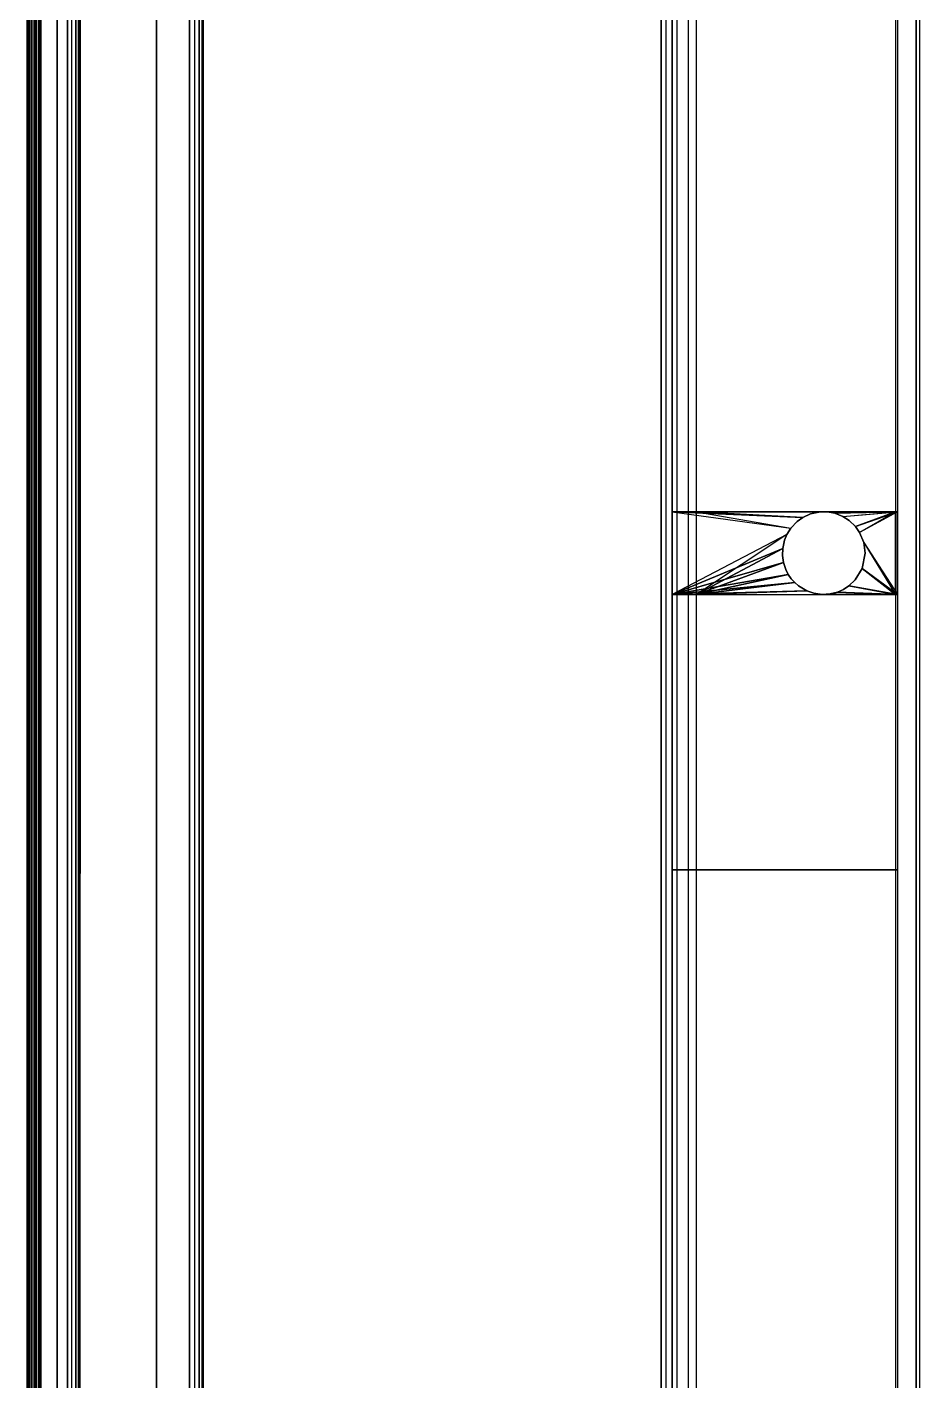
# Model space of a CAD drawing. Header units: inches. Extents: x -1 to 233, y 0 to 394.
# Drawn here: x 0 to 64.9, y 196.8 to 295.1 of the extents above; entities that cross this region are included whole.
import ezdxf

# ---------------------------------------------------------------- set-up
doc = ezdxf.new("R2010")
doc.units = ezdxf.units.IN
doc.header["$MEASUREMENT"] = 0
doc.layers.add('2', color=7, linetype='CONTINUOUS')

msp = doc.modelspace()

# ---------------------------------------------------------------- linework, layer by layer
at = {"layer": '2'}
for p, q in [((0, 0, 0.505), (0, 390, 0.505)), ((0, 16.2, 89.5), (0, 390, 89.5)), ((0, 16.2, 84.5), (0, 390, 84.5)), ((0, 16.2, 82.4), (0, 390, 82.4)), ((0, 0, 17.212), (0, 390, 17.212)), ((0, 0, 14.788), (0, 390, 14.788)), ((0.037, 0, 0.315), (0.037, 390, 0.315)), ((0.048, 0, 15.124), (0.048, 390, 15.124)), ((0.074, 16.2, 84.144), (0.074, 390, 84.144)), ((0.082, 16.2, 89.897), (0.082, 390, 89.897)), ((0.087, 16.2, 82.807), (0.087, 390, 82.807)), ((0.16, 0, 16.614), (0.16, 390, 16.614)), ((0.161, 0, 15.388), (0.161, 390, 15.388)), ((0.163, 0, 0.133), (0.163, 390, 0.133)), ((0.293, 16.2, 90.207), (0.293, 390, 90.207)), ((0.293, 16.2, 83.107), (0.293, 390, 83.107)), ((0.3, 16.2, 83.829), (0.3, 390, 83.829)), ((0.326, 0, 0.033), (0.326, 390, 0.033)), ((0.381, 0, 15.664), (0.381, 390, 15.664)), ((0.505, 0), (0.505, 390)), ((0.576, 16.2, 90.406), (0.576, 390, 90.406)), ((0.6, 0, 16.173), (0.6, 390, 16.173)), ((0.601, 16.2, 83.317), (0.601, 390, 83.317)), ((0.616, 16.2, 83.646), (0.616, 390, 83.646)), ((0.655, 0, 16.126), (0.655, 390, 16.126)), ((0.655, 0, 15.874), (0.655, 390, 15.874)), ((0.687, 0, 0.034), (0.687, 390, 0.034)), ((0.689, 0, 16.065), (0.689, 390, 16.065)), ((0.694, 0, 15.951), (0.694, 390, 15.951)), ((0.856, 0, 0.142), (0.856, 390, 0.142)), ((0.966, 0, 0.299), (0.966, 390, 0.299)), ((1, 16.2, 90.5), (1, 390, 90.5)), ((1, 16.2, 83.606), (1, 390, 83.606)), ((1, 16.2, 83.4), (1, 390, 83.4)), ((1.01, 0, 3.6), (1.01, 390, 3.6)), ((1.01, 0, 0.505), (1.01, 390, 0.505)), ((2.198, 0, 3.6), (2.198, 390, 3.6)), ((2.932, 0, 6.909), (2.932, 385.5, 6.909)), ((3.252, 0, 7.008), (3.252, 385.5, 7.008)), ((3.552, 0, 7.241), (3.552, 385.5, 7.241)), ((3.734, 0, 7.544), (3.734, 385.5, 7.544)), ((3.8, 0, 7.9), (3.8, 385.5, 7.9)), ((3.8, 0, 19.6), (3.8, 385.5, 19.6)), ((11.8, 0, 90.5), (11.8, 373.8, 90.5)), ((12.199, 0, 90.417), (12.199, 373.8, 90.417)), ((12.507, 0, 90.207), (12.507, 373.8, 90.207)), ((12.719, 0, 89.895), (12.719, 373.8, 89.895)), ((12.8, 0, 89.5), (12.8, 373.8, 89.5))]:
    msp.add_line(p, q, dxfattribs=at)
for points in [[(0.037, 0, 0.315), (0, 0, 0.505), (0, 390, 0.505), (0.037, 390, 0.315)], [(0, 0, 0.505), (0, 0, 14.788), (0, 390, 14.788), (0, 390, 0.505)], [(0.048, 0, 15.124), (0, 0, 14.788), (0, 390, 14.788), (0.048, 390, 15.124)], [(0.16, 390, 16.614), (0, 390, 17.212), (0, 0, 17.212), (0.16, 0, 16.614)], [(0, 0, 17.212), (0, 0, 82.4), (0, 390, 82.4), (0, 390, 17.212)], [(0, 390, 82.4), (0.087, 390, 82.807), (0.087, 16.2, 82.807), (0, 16.2, 82.4)], [(0.074, 390, 84.144), (0, 390, 84.5), (0, 16.2, 84.5), (0.074, 16.2, 84.144)], [(0, 16.2, 84.5), (0, 16.2, 89.5), (0, 390, 89.5), (0, 390, 84.5)], [(0, 390, 89.5), (0.082, 390, 89.897), (0.082, 16.2, 89.897), (0, 16.2, 89.5)], [(0.163, 390, 0.133), (0.037, 390, 0.315), (0.037, 0, 0.315), (0.163, 0, 0.133)], [(0.048, 390, 15.124), (0.161, 390, 15.388), (0.161, 0, 15.388), (0.048, 0, 15.124)], [(0.3, 16.2, 83.829), (0.074, 16.2, 84.144), (0.074, 390, 84.144), (0.3, 390, 83.829)], [(0.082, 16.2, 89.897), (0.293, 16.2, 90.207), (0.293, 390, 90.207), (0.082, 390, 89.897)], [(0.087, 16.2, 82.807), (0.293, 16.2, 83.107), (0.293, 390, 83.107), (0.087, 390, 82.807)], [(0.6, 0, 16.173), (0.16, 0, 16.614), (0.16, 390, 16.614), (0.6, 390, 16.173)], [(0.161, 0, 15.388), (0.381, 0, 15.664), (0.381, 390, 15.664), (0.161, 390, 15.388)], [(0.163, 0, 0.133), (0.326, 0, 0.033), (0.326, 390, 0.033), (0.163, 390, 0.133)], [(0.293, 390, 83.107), (0.601, 390, 83.317), (0.601, 16.2, 83.317), (0.293, 16.2, 83.107)], [(0.293, 390, 90.207), (0.576, 390, 90.406), (0.576, 16.2, 90.406), (0.293, 16.2, 90.207)], [(0.616, 390, 83.646), (0.3, 390, 83.829), (0.3, 16.2, 83.829), (0.616, 16.2, 83.646)], [(0.505, 390), (0.326, 390, 0.033), (0.326, 0, 0.033), (0.505, 0)], [(0.381, 390, 15.664), (0.655, 390, 15.874), (0.655, 0, 15.874), (0.381, 0, 15.664)], [(0.687, 0, 0.034), (0.505, 0), (0.505, 390), (0.687, 390, 0.034)], [(0.576, 16.2, 90.406), (1, 16.2, 90.5), (1, 390, 90.5), (0.576, 390, 90.406)], [(0.655, 390, 16.126), (0.6, 390, 16.173), (0.6, 0, 16.173), (0.655, 0, 16.126)], [(0.601, 16.2, 83.317), (1, 16.2, 83.4), (1, 390, 83.4), (0.601, 390, 83.317)], [(1, 16.2, 83.606), (0.616, 16.2, 83.646), (0.616, 390, 83.646), (1, 390, 83.606)], [(0.655, 0, 15.874), (0.694, 0, 15.951), (0.694, 390, 15.951), (0.655, 390, 15.874)], [(0.689, 0, 16.065), (0.655, 0, 16.126), (0.655, 390, 16.126), (0.689, 390, 16.065)], [(0.856, 390, 0.142), (0.687, 390, 0.034), (0.687, 0, 0.034), (0.856, 0, 0.142)], [(0.694, 390, 15.951), (0.689, 390, 16.065), (0.689, 0, 16.065), (0.694, 0, 15.951)], [(0.856, 0, 0.142), (0.966, 0, 0.299), (0.966, 390, 0.299), (0.856, 390, 0.142)], [(0.966, 0, 0.299), (1.01, 0, 0.505), (1.01, 390, 0.505), (0.966, 390, 0.299)], [(1, 390, 83.606), (1, 390, 83.4), (1, 16.2, 83.4), (1, 16.2, 83.606)], [(1.01, 390, 3.6), (1.01, 390, 0.505), (1.01, 0, 0.505), (1.01, 0, 3.6)], [(1.01, 0, 3.6), (2.198, 0, 3.6), (2.198, 390, 3.6), (1.01, 390, 3.6)], [(2.198, 0, 3.6), (2.932, 0, 6.909), (2.932, 385.5, 6.909), (2.198, 385.5, 3.6)], [(2.932, 0, 6.909), (3.252, 0, 7.008), (3.252, 385.5, 7.008), (2.932, 385.5, 6.909)], [(3.252, 385.5, 7.008), (3.552, 385.5, 7.241), (3.552, 0, 7.241), (3.252, 0, 7.008)], [(3.552, 0, 7.241), (3.734, 0, 7.544), (3.734, 385.5, 7.544), (3.552, 385.5, 7.241)], [(3.734, 385.5, 7.544), (3.8, 385.5, 7.9), (3.8, 0, 7.9), (3.734, 0, 7.544)], [(3.8, 385.5, 19.6), (3.8, 385.5, 7.9), (3.8, 0, 7.9), (3.8, 0, 19.6)], [(3.8, 0.9, 18.8), (46.1, 0.9, 18.8), (46.1, 377.4, 18.8), (3.8, 377.4, 18.8)], [(46.9, 0.9, 19.6), (9.4, 0.9, 19.6), (9.4, 373.8, 19.6), (46.9, 377.4, 19.6)], [(46.434, 0.9, 10.23), (46.1, 0.9, 11.1), (46.1, 377.4, 11.1), (46.434, 377.4, 10.23)], [(46.1, 0.9, 11.1), (46.1, 0.9, 18.8), (46.1, 377.4, 18.8), (46.1, 377.4, 11.1)], [(47.249, 377.4, 9.809), (46.434, 377.4, 10.23), (46.434, 0.9, 10.23), (47.249, 0.9, 9.809)], [(46.9, 0.9, 11.6), (46.9, 377.4, 11.6), (46.9, 377.4, 19.6), (46.9, 0.9, 19.6)], [(63.275, 259.912, 11.6), (46.9, 259.912, 11.6), (46.9, 377.4, 11.6), (63.275, 377.4, 11.6)], [(48.06, 0.9, 9.98), (47.249, 0.9, 9.809), (47.249, 377.4, 9.809), (48.06, 377.4, 9.98)], [(48.665, 377.4, 10.8), (48.06, 377.4, 9.98), (48.06, 0.9, 9.98), (48.665, 0.9, 10.8)], [(63.134, 259.912, 10.8), (48.665, 259.912, 10.8), (48.665, 377.4, 10.8), (63.134, 377.4, 10.8)], [(63.134, 0.9, 10.8), (64.626, 0.9, 10.257), (64.626, 377.4, 10.257), (63.134, 377.4, 10.8)], [(63.275, 0.9, 11.6), (64.9, 0.9, 11.009), (64.9, 377.4, 11.009), (63.275, 377.4, 11.6)], [(64.626, 0.9, 10.257), (64.9, 0.9, 11.009), (64.9, 377.4, 11.009), (64.626, 377.4, 10.257)], [(1, 373.8, 90.5), (11.8, 373.8, 90.5), (11.8, 0, 90.5), (1, 0, 90.5)], [(9.4, 0, 19.6), (3.8, 0, 19.6), (3.9, 373.8, 19.6), (9.4, 373.8, 19.6)], [(12.8, 373.8, 28), (9.4, 373.8, 28), (9.4, 0, 28), (12.8, 0, 28)], [(9.4, 0, 28), (9.4, 0, 19.6), (9.4, 373.8, 19.6), (9.4, 373.8, 28)], [(11.8, 0, 90.5), (12.199, 0, 90.417), (12.199, 373.8, 90.417), (11.8, 373.8, 90.5)], [(12.199, 373.8, 90.417), (12.507, 373.8, 90.207), (12.507, 0, 90.207), (12.199, 0, 90.417)], [(12.507, 0, 90.207), (12.719, 0, 89.895), (12.719, 373.8, 89.895), (12.507, 373.8, 90.207)], [(12.719, 373.8, 89.895), (12.8, 373.8, 89.5), (12.8, 0, 89.5), (12.719, 0, 89.895)], [(12.8, 0, 89.5), (12.8, 352.528, 89.5), (12.8, 352.528, 28), (12.8, 0, 28)], [(46.9, 253.913, 11.6), (46.9, 259.912, 11.6), (55.517, 258.736, 11.6), (55.22, 258.259, 11.6)], [(46.9, 259.912, 11.6), (55.517, 258.736, 11.6), (55.978, 259.22, 11.6), (56.396, 259.513, 11.6)], [(56.396, 259.513, 11.6), (56.953, 259.766, 11.6), (57.542, 259.9, 11.6), (46.9, 259.912, 11.6)], [(57.542, 259.9, 11.6), (58.155, 259.912, 11.6), (46.9, 259.912, 11.6)], [(48.665, 253.913, 10.8), (48.665, 259.912, 10.8), (55.517, 258.736, 10.8), (55.22, 258.259, 10.8)], [(48.665, 259.912, 10.8), (55.517, 258.736, 10.8), (55.978, 259.22, 10.8), (56.396, 259.513, 10.8)], [(56.396, 259.513, 10.8), (56.953, 259.766, 10.8), (57.542, 259.9, 10.8), (48.665, 259.912, 10.8)], [(57.542, 259.9, 10.8), (58.155, 259.912, 10.8), (48.665, 259.912, 10.8)], [(56.396, 259.513, 11.6), (56.396, 259.513, 10.8), (56.953, 259.766, 10.8), (56.953, 259.766, 11.6)], [(56.953, 259.766, 11.6), (56.953, 259.766, 10.8), (57.542, 259.9, 10.8), (57.542, 259.9, 11.6)], [(57.542, 259.9, 11.6), (57.542, 259.9, 10.8), (58.155, 259.912, 10.8), (58.155, 259.912, 11.6)], [(58.155, 259.912, 11.6), (58.155, 259.912, 10.8), (58.726, 259.81, 10.8), (58.726, 259.81, 11.6)], [(63.275, 259.912, 11.6), (58.155, 259.912, 11.6), (58.726, 259.81, 11.6)], [(63.134, 259.912, 10.8), (58.155, 259.912, 10.8), (58.726, 259.81, 10.8)], [(58.726, 259.81, 11.6), (59.307, 259.578, 11.6), (63.275, 259.912, 11.6)], [(58.726, 259.81, 10.8), (59.307, 259.578, 10.8), (63.134, 259.912, 10.8)], [(58.726, 259.81, 11.6), (58.726, 259.81, 10.8), (59.307, 259.578, 10.8), (59.307, 259.578, 11.6)], [(60.213, 258.848, 11.6), (59.766, 259.281, 11.6), (59.307, 259.578, 11.6), (63.275, 259.912, 11.6)], [(60.213, 258.848, 10.8), (59.766, 259.281, 10.8), (59.307, 259.578, 10.8), (63.134, 259.912, 10.8)], [(63.275, 259.912, 11.6), (60.519, 258.409, 11.6), (60.213, 258.848, 11.6)], [(63.134, 259.912, 10.8), (60.519, 258.409, 10.8), (60.213, 258.848, 10.8)], [(60.817, 257.682, 11.6), (63.275, 253.913, 11.6), (63.275, 259.912, 11.6), (60.519, 258.409, 11.6)], [(60.817, 257.682, 10.8), (63.136, 253.913, 10.8), (63.134, 259.912, 10.8), (60.519, 258.409, 10.8)], [(55.517, 258.736, 11.6), (55.517, 258.736, 10.8), (55.978, 259.22, 10.8), (55.978, 259.22, 11.6)], [(55.978, 259.22, 11.6), (55.978, 259.22, 10.8), (56.396, 259.513, 10.8), (56.396, 259.513, 11.6)], [(59.307, 259.578, 10.8), (59.307, 259.578, 11.6), (59.766, 259.281, 11.6), (59.766, 259.281, 10.8)], [(59.766, 259.281, 11.6), (59.766, 259.281, 10.8), (60.213, 258.848, 10.8), (60.213, 258.848, 11.6)], [(60.213, 258.848, 10.8), (60.213, 258.848, 11.6), (60.519, 258.409, 11.6), (60.519, 258.409, 10.8)], [(54.923, 257.258, 11.6), (55.05, 257.844, 11.6), (55.22, 258.259, 11.6), (46.9, 253.913, 11.6)], [(54.923, 257.258, 10.8), (55.05, 257.844, 10.8), (55.22, 258.259, 10.8), (48.665, 253.913, 10.8)], [(54.923, 257.258, 11.6), (54.923, 257.258, 10.8), (55.05, 257.844, 10.8), (55.05, 257.844, 11.6)], [(55.05, 257.844, 11.6), (55.05, 257.844, 10.8), (55.22, 258.259, 10.8), (55.22, 258.259, 11.6)], [(55.22, 258.259, 11.6), (55.22, 258.259, 10.8), (55.517, 258.736, 10.8), (55.517, 258.736, 11.6)], [(60.519, 258.409, 10.8), (60.519, 258.409, 11.6), (60.817, 257.682, 11.6), (60.817, 257.682, 10.8)], [(54.984, 256.225, 11.6), (54.908, 256.749, 11.6), (54.923, 257.258, 11.6), (46.9, 253.913, 11.6)], [(54.984, 256.225, 10.8), (54.908, 256.749, 10.8), (54.923, 257.258, 10.8), (48.665, 253.913, 10.8)], [(54.908, 256.749, 11.6), (54.908, 256.749, 10.8), (54.923, 257.258, 10.8), (54.923, 257.258, 11.6)], [(60.7, 255.798, 11.6), (60.916, 256.916, 11.6), (60.817, 257.682, 11.6), (63.275, 253.913, 11.6)], [(60.7, 255.798, 10.8), (60.916, 256.916, 10.8), (60.817, 257.682, 10.8), (63.136, 253.913, 10.8)], [(60.916, 256.916, 10.8), (60.916, 256.916, 11.6), (60.7, 255.798, 11.6), (60.7, 255.798, 10.8)], [(60.916, 256.916, 11.6), (60.817, 257.682, 11.6), (60.817, 257.682, 10.8), (60.916, 256.916, 10.8)], [(55.332, 255.369, 11.6), (55.155, 255.712, 11.6), (54.984, 256.225, 11.6), (46.9, 253.913, 11.6)], [(55.332, 255.369, 10.8), (55.155, 255.712, 10.8), (54.984, 256.225, 10.8), (48.665, 253.913, 10.8)], [(54.984, 256.225, 11.6), (54.984, 256.225, 10.8), (54.908, 256.749, 10.8), (54.908, 256.749, 11.6)], [(55.155, 255.712, 10.8), (55.155, 255.712, 11.6), (54.984, 256.225, 11.6), (54.984, 256.225, 10.8)], [(59.734, 254.527, 11.6), (60.202, 254.972, 11.6), (60.7, 255.798, 11.6), (63.275, 253.913, 11.6)], [(59.734, 254.527, 10.8), (60.202, 254.972, 10.8), (60.7, 255.798, 10.8), (63.136, 253.913, 10.8)], [(60.7, 255.798, 11.6), (60.7, 255.798, 10.8), (60.202, 254.972, 10.8), (60.202, 254.972, 11.6)], [(46.9, 253.913, 11.6), (55.803, 254.771, 11.6), (55.549, 255.056, 11.6), (55.332, 255.369, 11.6)], [(48.665, 253.913, 10.8), (55.803, 254.771, 10.8), (55.549, 255.056, 10.8), (55.332, 255.369, 10.8)], [(55.332, 255.369, 11.6), (55.332, 255.369, 10.8), (55.155, 255.712, 10.8), (55.155, 255.712, 11.6)], [(55.549, 255.056, 11.6), (55.549, 255.056, 10.8), (55.332, 255.369, 10.8), (55.332, 255.369, 11.6)], [(55.803, 254.771, 10.8), (55.803, 254.771, 11.6), (55.549, 255.056, 11.6), (55.549, 255.056, 10.8)], [(60.202, 254.972, 11.6), (60.202, 254.972, 10.8), (59.734, 254.527, 10.8), (59.734, 254.527, 11.6)], [(56.687, 254.17, 11.6), (56.08, 254.531, 11.6), (55.803, 254.771, 11.6), (46.9, 253.913, 11.6)], [(57.786, 253.913, 11.6), (57.182, 254, 11.6), (56.687, 254.17, 11.6), (46.9, 253.913, 11.6)], [(63.275, 233.9, 11.6), (46.9, 233.9, 11.6), (46.9, 253.913, 11.6), (63.275, 253.913, 11.6)], [(56.687, 254.17, 10.8), (56.08, 254.531, 10.8), (55.803, 254.771, 10.8), (48.665, 253.913, 10.8)], [(57.786, 253.913, 10.8), (57.182, 254, 10.8), (56.687, 254.17, 10.8), (48.665, 253.913, 10.8)], [(63.134, 233.9, 10.8), (48.665, 233.9, 10.8), (48.665, 253.913, 10.8), (63.134, 253.913, 10.8)], [(56.08, 254.531, 10.8), (56.08, 254.531, 11.6), (55.803, 254.771, 11.6), (55.803, 254.771, 10.8)], [(56.687, 254.17, 11.6), (56.687, 254.17, 10.8), (56.08, 254.531, 10.8), (56.08, 254.531, 11.6)], [(57.182, 254, 11.6), (57.182, 254, 10.8), (56.687, 254.17, 10.8), (56.687, 254.17, 11.6)], [(57.786, 253.913, 11.6), (57.786, 253.913, 10.8), (57.182, 254, 10.8), (57.182, 254, 11.6)], [(57.786, 253.913, 11.6), (58.387, 253.913, 11.6), (58.909, 254.081, 11.6), (63.275, 253.913, 11.6)], [(57.786, 253.913, 10.8), (58.387, 253.913, 10.8), (58.909, 254.081, 10.8), (63.136, 253.913, 10.8)], [(58.387, 253.948, 11.6), (58.387, 253.948, 10.8), (57.786, 253.913, 10.8), (57.786, 253.913, 11.6)], [(58.909, 254.081, 11.6), (58.909, 254.081, 10.8), (58.387, 253.948, 10.8), (58.387, 253.948, 11.6)], [(58.909, 254.081, 11.6), (59.343, 254.274, 11.6), (59.734, 254.527, 11.6), (63.275, 253.913, 11.6)], [(58.909, 254.081, 10.8), (59.343, 254.274, 10.8), (59.734, 254.527, 10.8), (63.136, 253.913, 10.8)], [(59.343, 254.274, 10.8), (58.909, 254.081, 10.8), (58.909, 254.081, 11.6), (59.343, 254.274, 11.6)], [(59.734, 254.527, 11.6), (59.734, 254.527, 10.8), (59.343, 254.274, 10.8), (59.343, 254.274, 11.6)], [(63.275, 154.912, 11.6), (46.9, 154.912, 11.6), (46.9, 233.9, 11.6), (63.275, 233.9, 11.6)], [(63.134, 154.912, 10.8), (48.665, 154.912, 10.8), (48.665, 233.9, 10.8), (63.134, 233.9, 10.8)]]:
    msp.add_3dface(points, dxfattribs=at)

doc.saveas('drawing.dxf')
